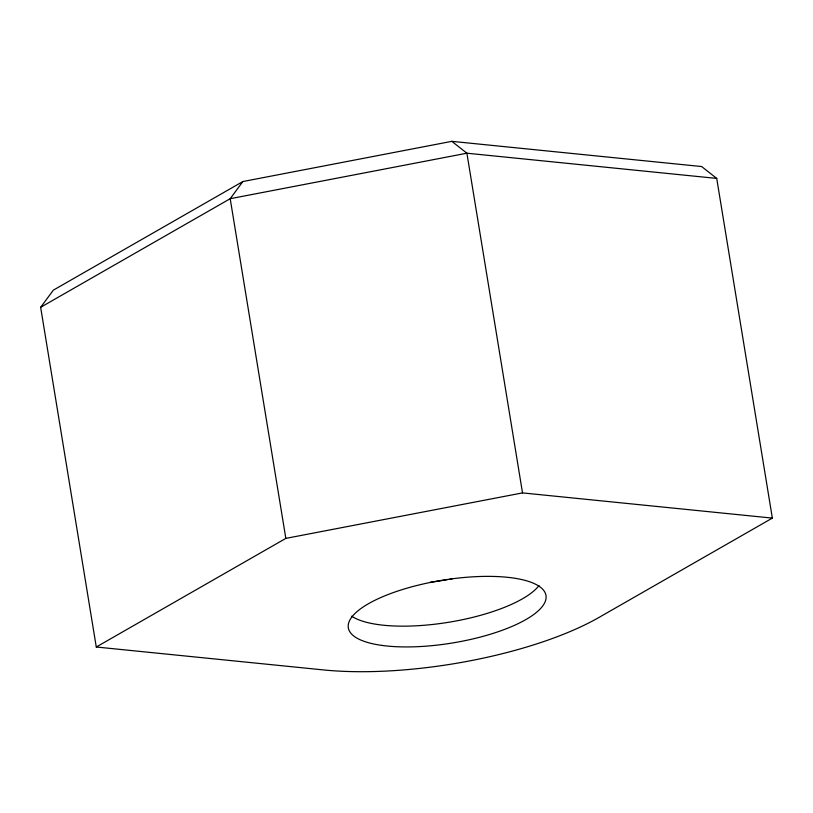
<?xml version="1.0" encoding="UTF-8"?>
<svg xmlns="http://www.w3.org/2000/svg" width="813" height="813" viewBox="0 0 813 813"><rect width="100%" height="100%" fill="white"/><g stroke="black" fill="none" stroke-linecap="round" stroke-linejoin="round"><path stroke-width="1.22" d="M40.65 307.304L53.323 290.16L242.863 181.543L451.835 141.34L701.649 166.543L716.72 178.413L772.35 518.105L599.293 617.27A199.327 63.251 -9.3 0 1 323.228 669.902L96.28 647.006L40.65 307.304L230.201 198.697L466.896 153.21L716.72 178.413M242.863 181.543L230.201 198.697L285.83 538.389L96.28 647.006M285.83 538.389L522.525 492.902L772.35 518.105M451.835 141.34L466.896 153.21L522.525 492.902M538.999 585.604A100.131 31.768 -9.3 0 1 448.715 622.26A100.131 31.768 -9.3 0 1 351.673 616.163M452.577 578.653A110.141 34.949 -9.3 0 1 450.117 579.13M447.638 579.588A110.141 34.949 -9.3 0 1 430.362 582.25M381.927 645.41A100.131 31.768 -9.3 0 0 544.212 603.663A100.131 31.768 -9.3 0 0 415.352 585.878A100.131 31.768 -9.3 0 0 381.927 645.41"/></g></svg>
